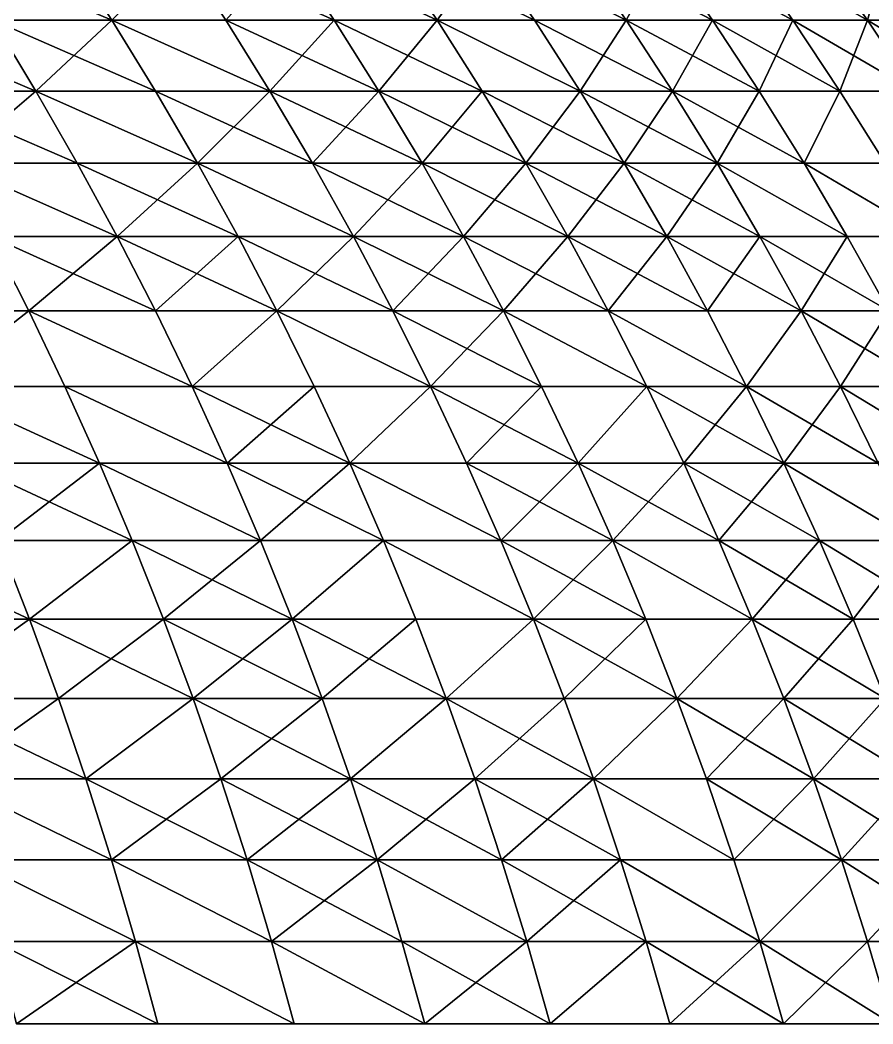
# Model space of a CAD drawing. Header units: millimetres. Extents: x -3250 to 6200, y -3250 to 3250.
# Drawn here: x 5754.5 to 5950.9, y 235.8 to 467 of the extents above; entities that cross this region are included whole.
import ezdxf

# ---------------------------------------------------------------- set-up
doc = ezdxf.new("R2010")
doc.units = ezdxf.units.MM
doc.header["$MEASUREMENT"] = 0
doc.layers.add('MESH_3D', color=2, linetype='CONTINUOUS')

msp = doc.modelspace()

# ---------------------------------------------------------------- linework, layer by layer
at = {"layer": 'MESH_3D'}
for points in [[(5737.91, 483.04, 1681.15), (5775.6, 466.99, 1724.14), (5748.17, 466.99, 1675.22)], [(5737.91, 483.04, 1681.15), (5765.2, 483.04, 1729.81), (5775.6, 466.99, 1724.14)], [(5765.2, 483.04, 24970.19), (5737.91, 483.04, 25018.85), (5748.17, 466.99, 25024.78)], [(5765.2, 483.04, 24970.19), (5748.17, 466.99, 25024.78), (5775.6, 466.99, 24975.86)], [(5765.2, 483.04, 1729.81), (5791.27, 483.04, 1779.13), (5775.6, 466.99, 1724.14)], [(5791.27, 483.04, 24920.87), (5765.2, 483.04, 24970.19), (5775.6, 466.99, 24975.86)], [(5775.6, 466.99, 1724.14), (5791.27, 483.04, 1779.13), (5801.81, 466.99, 1773.73)], [(5791.27, 483.04, 24920.87), (5775.6, 466.99, 24975.86), (5801.81, 466.99, 24926.27)], [(5791.27, 483.04, 1779.13), (5826.77, 466.99, 1823.96), (5801.81, 466.99, 1773.73)], [(5791.27, 483.04, 1779.13), (5816.1, 483.04, 1829.1), (5826.77, 466.99, 1823.96)], [(5816.1, 483.04, 24870.9), (5791.27, 483.04, 24920.87), (5801.81, 466.99, 24926.27)], [(5816.1, 483.04, 24870.9), (5801.81, 466.99, 24926.27), (5826.77, 466.99, 24876.04)], [(5816.1, 483.04, 1829.1), (5850.48, 466.99, 1874.79), (5826.77, 466.99, 1823.96)], [(5816.1, 483.04, 1829.1), (5839.68, 483.04, 1879.66), (5850.48, 466.99, 1874.79)], [(5850.48, 466.99, 24825.21), (5816.1, 483.04, 24870.9), (5826.77, 466.99, 24876.04)], [(5839.68, 483.04, 24820.34), (5816.1, 483.04, 24870.9), (5850.48, 466.99, 24825.21)], [(5839.68, 483.04, 1879.66), (5861.99, 483.04, 1930.8), (5850.48, 466.99, 1874.79)], [(5872.91, 466.99, 24773.8), (5839.68, 483.04, 24820.34), (5850.48, 466.99, 24825.21)], [(5861.99, 483.04, 24769.2), (5839.68, 483.04, 24820.34), (5872.91, 466.99, 24773.8)], [(5850.48, 466.99, 1874.79), (5861.99, 483.04, 1930.8), (5872.91, 466.99, 1926.2)], [(5861.99, 483.04, 1930.8), (5883.02, 483.04, 1982.47), (5894.05, 466.99, 1978.15)], [(5861.99, 483.04, 1930.8), (5894.05, 466.99, 1978.15), (5872.91, 466.99, 1926.2)], [(5894.05, 466.99, 24721.85), (5861.99, 483.04, 24769.2), (5872.91, 466.99, 24773.8)], [(5883.02, 483.04, 24717.53), (5861.99, 483.04, 24769.2), (5894.05, 466.99, 24721.85)], [(5883.02, 483.04, 1982.47), (5902.76, 483.04, 2034.66), (5913.89, 466.99, 2030.61)], [(5883.02, 483.04, 1982.47), (5913.89, 466.99, 2030.61), (5894.05, 466.99, 1978.15)], [(5902.76, 483.04, 24665.34), (5883.02, 483.04, 24717.53), (5894.05, 466.99, 24721.85)], [(5902.76, 483.04, 24665.34), (5894.05, 466.99, 24721.85), (5913.89, 466.99, 24669.39)], [(5902.76, 483.04, 2034.66), (5932.41, 466.99, 2083.55), (5913.89, 466.99, 2030.61)], [(5902.76, 483.04, 2034.66), (5921.18, 483.04, 2087.32), (5932.41, 466.99, 2083.55)], [(5932.41, 466.99, 24616.45), (5902.76, 483.04, 24665.34), (5913.89, 466.99, 24669.39)], [(5921.18, 483.04, 24612.68), (5902.76, 483.04, 24665.34), (5932.41, 466.99, 24616.45)], [(5921.18, 483.04, 2087.32), (5938.29, 483.04, 2140.42), (5949.61, 466.99, 2136.93)], [(5921.18, 483.04, 2087.32), (5949.61, 466.99, 2136.93), (5932.41, 466.99, 2083.55)], [(5949.61, 466.99, 24563.07), (5921.18, 483.04, 24612.68), (5932.41, 466.99, 24616.45)], [(5938.29, 483.04, 24559.58), (5921.18, 483.04, 24612.68), (5949.61, 466.99, 24563.07)], [(5938.29, 483.04, 2140.42), (5965.47, 466.99, 2190.73), (5949.61, 466.99, 2136.93)], [(5938.29, 483.04, 2140.42), (5954.07, 483.04, 2193.94), (5965.47, 466.99, 2190.73)], [(5954.07, 483.04, 24506.06), (5938.29, 483.04, 24559.58), (5949.61, 466.99, 24563.07)], [(5954.07, 483.04, 24506.06), (5949.61, 466.99, 24563.07), (5965.47, 466.99, 24509.27)], [(5719.52, 466.99, 1627.01), (5758.08, 450.66, 1669.5), (5729.28, 450.66, 1621.04)], [(5719.52, 466.99, 1627.01), (5748.17, 466.99, 1675.22), (5758.08, 450.66, 1669.5)], [(5748.17, 466.99, 25024.78), (5729.28, 450.66, 25078.96), (5758.08, 450.66, 25030.5)], [(5748.17, 466.99, 1675.22), (5785.65, 450.66, 1718.67), (5758.08, 450.66, 1669.5)], [(5748.17, 466.99, 1675.22), (5775.6, 466.99, 1724.14), (5785.65, 450.66, 1718.67)], [(5775.6, 466.99, 24975.86), (5748.17, 466.99, 25024.78), (5758.08, 450.66, 25030.5)], [(5775.6, 466.99, 24975.86), (5758.08, 450.66, 25030.5), (5785.65, 450.66, 24981.33)], [(5775.6, 466.99, 1724.14), (5801.81, 466.99, 1773.73), (5811.99, 450.66, 1768.51)], [(5775.6, 466.99, 1724.14), (5811.99, 450.66, 1768.51), (5785.65, 450.66, 1718.67)], [(5811.99, 450.66, 24931.49), (5775.6, 466.99, 24975.86), (5785.65, 450.66, 24981.33)], [(5801.81, 466.99, 24926.27), (5775.6, 466.99, 24975.86), (5811.99, 450.66, 24931.49)], [(5801.81, 466.99, 1773.73), (5826.77, 466.99, 1823.96), (5837.08, 450.66, 1818.99)], [(5801.81, 466.99, 1773.73), (5837.08, 450.66, 1818.99), (5811.99, 450.66, 1768.51)], [(5826.77, 466.99, 24876.04), (5801.81, 466.99, 24926.27), (5811.99, 450.66, 24931.49)], [(5826.77, 466.99, 24876.04), (5811.99, 450.66, 24931.49), (5837.08, 450.66, 24881.01)], [(5826.77, 466.99, 1823.96), (5860.91, 450.66, 1870.08), (5837.08, 450.66, 1818.99)], [(5826.77, 466.99, 1823.96), (5850.48, 466.99, 1874.79), (5860.91, 450.66, 1870.08)], [(5850.48, 466.99, 24825.21), (5826.77, 466.99, 24876.04), (5837.08, 450.66, 24881.01)], [(5850.48, 466.99, 24825.21), (5837.08, 450.66, 24881.01), (5860.91, 450.66, 24829.92)], [(5850.48, 466.99, 1874.79), (5883.45, 450.66, 1921.75), (5860.91, 450.66, 1870.08)], [(5850.48, 466.99, 1874.79), (5872.91, 466.99, 1926.2), (5883.45, 450.66, 1921.75)], [(5883.45, 450.66, 24778.25), (5850.48, 466.99, 24825.21), (5860.91, 450.66, 24829.92)], [(5872.91, 466.99, 24773.8), (5850.48, 466.99, 24825.21), (5883.45, 450.66, 24778.25)], [(5872.91, 466.99, 1926.2), (5894.05, 466.99, 1978.15), (5883.45, 450.66, 1921.75)], [(5904.7, 450.66, 24726.03), (5872.91, 466.99, 24773.8), (5883.45, 450.66, 24778.25)], [(5894.05, 466.99, 24721.85), (5872.91, 466.99, 24773.8), (5904.7, 450.66, 24726.03)], [(5883.45, 450.66, 1921.75), (5894.05, 466.99, 1978.15), (5904.7, 450.66, 1973.97)], [(5894.05, 466.99, 1978.15), (5924.64, 450.66, 2026.7), (5904.7, 450.66, 1973.97)], [(5894.05, 466.99, 1978.15), (5913.89, 466.99, 2030.61), (5924.64, 450.66, 2026.7)], [(5913.89, 466.99, 24669.39), (5894.05, 466.99, 24721.85), (5904.7, 450.66, 24726.03)], [(5913.89, 466.99, 24669.39), (5904.7, 450.66, 24726.03), (5924.64, 450.66, 24673.3)], [(5913.89, 466.99, 2030.61), (5943.26, 450.66, 2079.9), (5924.64, 450.66, 2026.7)], [(5913.89, 466.99, 2030.61), (5932.41, 466.99, 2083.55), (5943.26, 450.66, 2079.9)], [(5932.41, 466.99, 24616.45), (5913.89, 466.99, 24669.39), (5924.64, 450.66, 24673.3)], [(5932.41, 466.99, 24616.45), (5924.64, 450.66, 24673.3), (5943.26, 450.66, 24620.1)], [(5932.41, 466.99, 2083.55), (5949.61, 466.99, 2136.93), (5960.54, 450.66, 2133.56)], [(5932.41, 466.99, 2083.55), (5960.54, 450.66, 2133.56), (5943.26, 450.66, 2079.9)], [(5949.61, 466.99, 24563.07), (5932.41, 466.99, 24616.45), (5943.26, 450.66, 24620.1)], [(5949.61, 466.99, 24563.07), (5943.26, 450.66, 24620.1), (5960.54, 450.66, 24566.44)], [(5949.61, 466.99, 2136.93), (5965.47, 466.99, 2190.73), (5976.48, 450.66, 2187.63)], [(5949.61, 466.99, 2136.93), (5976.48, 450.66, 2187.63), (5960.54, 450.66, 2133.56)], [(5965.47, 466.99, 24509.27), (5949.61, 466.99, 24563.07), (5960.54, 450.66, 24566.44)], [(5729.28, 450.66, 1621.04), (5767.63, 434.04, 1663.99), (5738.69, 434.04, 1615.29)], [(5729.28, 450.66, 1621.04), (5758.08, 450.66, 1669.5), (5767.63, 434.04, 1663.99)], [(5758.08, 450.66, 25030.5), (5729.28, 450.66, 25078.96), (5738.69, 434.04, 25084.71)], [(5758.08, 450.66, 25030.5), (5738.69, 434.04, 25084.71), (5767.63, 434.04, 25036.01)], [(5758.08, 450.66, 1669.5), (5785.65, 450.66, 1718.67), (5795.34, 434.04, 1713.4)], [(5758.08, 450.66, 1669.5), (5795.34, 434.04, 1713.4), (5767.63, 434.04, 1663.99)], [(5795.34, 434.04, 24986.6), (5758.08, 450.66, 25030.5), (5767.63, 434.04, 25036.01)], [(5785.65, 450.66, 24981.33), (5758.08, 450.66, 25030.5), (5795.34, 434.04, 24986.6)], [(5785.65, 450.66, 1718.67), (5821.81, 434.04, 1763.48), (5795.34, 434.04, 1713.4)], [(5785.65, 450.66, 1718.67), (5811.99, 450.66, 1768.51), (5821.81, 434.04, 1763.48)], [(5811.99, 450.66, 24931.49), (5785.65, 450.66, 24981.33), (5795.34, 434.04, 24986.6)], [(5811.99, 450.66, 24931.49), (5795.34, 434.04, 24986.6), (5821.81, 434.04, 24936.52)], [(5811.99, 450.66, 1768.51), (5837.08, 450.66, 1818.99), (5847.02, 434.04, 1814.21)], [(5811.99, 450.66, 1768.51), (5847.02, 434.04, 1814.21), (5821.81, 434.04, 1763.48)], [(5837.08, 450.66, 24881.01), (5811.99, 450.66, 24931.49), (5821.81, 434.04, 24936.52)], [(5837.08, 450.66, 24881.01), (5821.81, 434.04, 24936.52), (5847.02, 434.04, 24885.79)], [(5837.08, 450.66, 1818.99), (5870.96, 434.04, 1865.55), (5847.02, 434.04, 1814.21)], [(5837.08, 450.66, 1818.99), (5860.91, 450.66, 1870.08), (5870.96, 434.04, 1865.55)], [(5860.91, 450.66, 24829.92), (5837.08, 450.66, 24881.01), (5847.02, 434.04, 24885.79)], [(5860.91, 450.66, 24829.92), (5847.02, 434.04, 24885.79), (5870.96, 434.04, 24834.45)], [(5860.91, 450.66, 1870.08), (5883.45, 450.66, 1921.75), (5893.61, 434.04, 1917.47)], [(5860.91, 450.66, 1870.08), (5893.61, 434.04, 1917.47), (5870.96, 434.04, 1865.55)], [(5883.45, 450.66, 24778.25), (5860.91, 450.66, 24829.92), (5870.96, 434.04, 24834.45)], [(5883.45, 450.66, 24778.25), (5870.96, 434.04, 24834.45), (5893.61, 434.04, 24782.53)], [(5883.45, 450.66, 1921.75), (5904.7, 450.66, 1973.97), (5914.96, 434.04, 1969.94)], [(5883.45, 450.66, 1921.75), (5914.96, 434.04, 1969.94), (5893.61, 434.04, 1917.47)], [(5904.7, 450.66, 24726.03), (5883.45, 450.66, 24778.25), (5893.61, 434.04, 24782.53)], [(5904.7, 450.66, 24726.03), (5893.61, 434.04, 24782.53), (5914.96, 434.04, 24730.06)], [(5904.7, 450.66, 1973.97), (5924.64, 450.66, 2026.7), (5935, 434.04, 2022.92)], [(5904.7, 450.66, 1973.97), (5935, 434.04, 2022.92), (5914.96, 434.04, 1969.94)], [(5924.64, 450.66, 24673.3), (5904.7, 450.66, 24726.03), (5914.96, 434.04, 24730.06)], [(5924.64, 450.66, 24673.3), (5914.96, 434.04, 24730.06), (5935, 434.04, 24677.08)], [(5924.64, 450.66, 2026.7), (5943.26, 450.66, 2079.9), (5935, 434.04, 2022.92)], [(5943.26, 450.66, 24620.1), (5924.64, 450.66, 24673.3), (5935, 434.04, 24677.08)], [(5935, 434.04, 2022.92), (5943.26, 450.66, 2079.9), (5953.71, 434.04, 2076.39)], [(5943.26, 450.66, 24620.1), (5935, 434.04, 24677.08), (5953.71, 434.04, 24623.61)], [(5943.26, 450.66, 2079.9), (5960.54, 450.66, 2133.56), (5953.71, 434.04, 2076.39)], [(5960.54, 450.66, 24566.44), (5943.26, 450.66, 24620.1), (5953.71, 434.04, 24623.61)], [(5738.69, 434.04, 1615.29), (5776.82, 417.15, 1658.68), (5747.75, 417.15, 1609.75)], [(5738.69, 434.04, 1615.29), (5767.63, 434.04, 1663.99), (5776.82, 417.15, 1658.68)], [(5776.82, 417.15, 25041.32), (5738.69, 434.04, 25084.71), (5747.75, 417.15, 25090.25)], [(5767.63, 434.04, 25036.01), (5738.69, 434.04, 25084.71), (5776.82, 417.15, 25041.32)], [(5767.63, 434.04, 1663.99), (5795.34, 434.04, 1713.4), (5804.66, 417.15, 1708.32)], [(5767.63, 434.04, 1663.99), (5804.66, 417.15, 1708.32), (5776.82, 417.15, 1658.68)], [(5795.34, 434.04, 24986.6), (5767.63, 434.04, 25036.01), (5776.82, 417.15, 25041.32)], [(5795.34, 434.04, 24986.6), (5776.82, 417.15, 25041.32), (5804.66, 417.15, 24991.68)], [(5795.34, 434.04, 1713.4), (5821.81, 434.04, 1763.48), (5831.25, 417.15, 1758.64)], [(5795.34, 434.04, 1713.4), (5831.25, 417.15, 1758.64), (5804.66, 417.15, 1708.32)], [(5831.25, 417.15, 24941.36), (5795.34, 434.04, 24986.6), (5804.66, 417.15, 24991.68)], [(5821.81, 434.04, 24936.52), (5795.34, 434.04, 24986.6), (5831.25, 417.15, 24941.36)], [(5821.81, 434.04, 1763.48), (5856.58, 417.15, 1809.6), (5831.25, 417.15, 1758.64)], [(5821.81, 434.04, 1763.48), (5847.02, 434.04, 1814.21), (5856.58, 417.15, 1809.6)], [(5847.02, 434.04, 24885.79), (5821.81, 434.04, 24936.52), (5831.25, 417.15, 24941.36)], [(5847.02, 434.04, 24885.79), (5831.25, 417.15, 24941.36), (5856.58, 417.15, 24890.4)], [(5847.02, 434.04, 1814.21), (5870.96, 434.04, 1865.55), (5856.58, 417.15, 1809.6)], [(5880.63, 417.15, 24838.82), (5847.02, 434.04, 24885.79), (5856.58, 417.15, 24890.4)], [(5870.96, 434.04, 24834.45), (5847.02, 434.04, 24885.79), (5880.63, 417.15, 24838.82)], [(5856.58, 417.15, 1809.6), (5870.96, 434.04, 1865.55), (5880.63, 417.15, 1861.18)], [(5870.96, 434.04, 1865.55), (5893.61, 434.04, 1917.47), (5903.39, 417.15, 1913.35)], [(5870.96, 434.04, 1865.55), (5903.39, 417.15, 1913.35), (5880.63, 417.15, 1861.18)], [(5893.61, 434.04, 24782.53), (5870.96, 434.04, 24834.45), (5880.63, 417.15, 24838.82)], [(5893.61, 434.04, 24782.53), (5880.63, 417.15, 24838.82), (5903.39, 417.15, 24786.65)], [(5893.61, 434.04, 1917.47), (5914.96, 434.04, 1969.94), (5903.39, 417.15, 1913.35)], [(5924.84, 417.15, 24733.94), (5893.61, 434.04, 24782.53), (5903.39, 417.15, 24786.65)], [(5914.96, 434.04, 24730.06), (5893.61, 434.04, 24782.53), (5924.84, 417.15, 24733.94)], [(5903.39, 417.15, 1913.35), (5914.96, 434.04, 1969.94), (5924.84, 417.15, 1966.06)], [(5914.96, 434.04, 1969.94), (5935, 434.04, 2022.92), (5944.97, 417.15, 2019.29)], [(5914.96, 434.04, 1969.94), (5944.97, 417.15, 2019.29), (5924.84, 417.15, 1966.06)], [(5944.97, 417.15, 24680.71), (5914.96, 434.04, 24730.06), (5924.84, 417.15, 24733.94)], [(5935, 434.04, 24677.08), (5914.96, 434.04, 24730.06), (5944.97, 417.15, 24680.71)], [(5935, 434.04, 2022.92), (5963.77, 417.15, 2073.01), (5944.97, 417.15, 2019.29)], [(5935, 434.04, 2022.92), (5953.71, 434.04, 2076.39), (5963.77, 417.15, 2073.01)], [(5963.77, 417.15, 24626.99), (5935, 434.04, 24677.08), (5944.97, 417.15, 24680.71)], [(5953.71, 434.04, 24623.61), (5935, 434.04, 24677.08), (5963.77, 417.15, 24626.99)], [(5726.03, 400, 1556.04), (5747.75, 417.15, 1609.75), (5756.44, 400, 1604.44)], [(5747.75, 417.15, 25090.25), (5726.03, 400, 25143.96), (5756.44, 400, 25095.56)], [(5747.75, 417.15, 1609.75), (5776.82, 417.15, 1658.68), (5785.64, 400, 1653.59)], [(5747.75, 417.15, 1609.75), (5785.64, 400, 1653.59), (5756.44, 400, 1604.44)], [(5776.82, 417.15, 25041.32), (5747.75, 417.15, 25090.25), (5756.44, 400, 25095.56)], [(5776.82, 417.15, 25041.32), (5756.44, 400, 25095.56), (5785.64, 400, 25046.41)], [(5776.82, 417.15, 1658.68), (5804.66, 417.15, 1708.32), (5785.64, 400, 1653.59)], [(5813.6, 400, 24996.55), (5776.82, 417.15, 25041.32), (5785.64, 400, 25046.41)], [(5804.66, 417.15, 24991.68), (5776.82, 417.15, 25041.32), (5813.6, 400, 24996.55)], [(5785.64, 400, 1653.59), (5804.66, 417.15, 1708.32), (5813.6, 400, 1703.45)], [(5804.66, 417.15, 1708.32), (5831.25, 417.15, 1758.64), (5840.32, 400, 1753.99)], [(5804.66, 417.15, 1708.32), (5840.32, 400, 1753.99), (5813.6, 400, 1703.45)], [(5831.25, 417.15, 24941.36), (5804.66, 417.15, 24991.68), (5813.6, 400, 24996.55)], [(5831.25, 417.15, 24941.36), (5813.6, 400, 24996.55), (5840.32, 400, 24946.01)], [(5831.25, 417.15, 1758.64), (5856.58, 417.15, 1809.6), (5865.76, 400, 1805.18)], [(5831.25, 417.15, 1758.64), (5865.76, 400, 1805.18), (5840.32, 400, 1753.99)], [(5856.58, 417.15, 24890.4), (5831.25, 417.15, 24941.36), (5840.32, 400, 24946.01)], [(5856.58, 417.15, 24890.4), (5840.32, 400, 24946.01), (5865.76, 400, 24894.82)], [(5856.58, 417.15, 1809.6), (5880.63, 417.15, 1861.18), (5889.92, 400, 1856.99)], [(5856.58, 417.15, 1809.6), (5889.92, 400, 1856.99), (5865.76, 400, 1805.18)], [(5880.63, 417.15, 24838.82), (5856.58, 417.15, 24890.4), (5865.76, 400, 24894.82)], [(5880.63, 417.15, 24838.82), (5865.76, 400, 24894.82), (5889.92, 400, 24843.01)], [(5880.63, 417.15, 1861.18), (5912.78, 400, 1909.39), (5889.92, 400, 1856.99)], [(5880.63, 417.15, 1861.18), (5903.39, 417.15, 1913.35), (5912.78, 400, 1909.39)], [(5903.39, 417.15, 24786.65), (5880.63, 417.15, 24838.82), (5889.92, 400, 24843.01)], [(5903.39, 417.15, 24786.65), (5889.92, 400, 24843.01), (5912.78, 400, 24790.61)], [(5903.39, 417.15, 1913.35), (5934.33, 400, 1962.34), (5912.78, 400, 1909.39)], [(5903.39, 417.15, 1913.35), (5924.84, 417.15, 1966.06), (5934.33, 400, 1962.34)], [(5924.84, 417.15, 24733.94), (5903.39, 417.15, 24786.65), (5912.78, 400, 24790.61)], [(5924.84, 417.15, 24733.94), (5912.78, 400, 24790.61), (5934.33, 400, 24737.66)], [(5924.84, 417.15, 1966.06), (5944.97, 417.15, 2019.29), (5954.55, 400, 2015.81)], [(5924.84, 417.15, 1966.06), (5954.55, 400, 2015.81), (5934.33, 400, 1962.34)], [(5944.97, 417.15, 24680.71), (5924.84, 417.15, 24733.94), (5934.33, 400, 24737.66)], [(5944.97, 417.15, 24680.71), (5934.33, 400, 24737.66), (5954.55, 400, 24684.19)], [(5944.97, 417.15, 2019.29), (5963.77, 417.15, 2073.01), (5954.55, 400, 2015.81)], [(5963.77, 417.15, 24626.99), (5944.97, 417.15, 24680.71), (5954.55, 400, 24684.19)], [(5726.03, 400, 1556.04), (5756.44, 400, 1604.44), (5734.22, 382.6, 1550.75)], [(5756.44, 400, 25095.56), (5726.03, 400, 25143.96), (5734.22, 382.6, 25149.25)], [(5734.22, 382.6, 1550.75), (5756.44, 400, 1604.44), (5764.77, 382.6, 1599.36)], [(5756.44, 400, 25095.56), (5734.22, 382.6, 25149.25), (5764.77, 382.6, 25100.64)], [(5756.44, 400, 1604.44), (5785.64, 400, 1653.59), (5794.09, 382.6, 1648.71)], [(5756.44, 400, 1604.44), (5794.09, 382.6, 1648.71), (5764.77, 382.6, 1599.36)], [(5794.09, 382.6, 25051.29), (5756.44, 400, 25095.56), (5764.77, 382.6, 25100.64)], [(5785.64, 400, 25046.41), (5756.44, 400, 25095.56), (5794.09, 382.6, 25051.29)], [(5785.64, 400, 1653.59), (5813.6, 400, 1703.45), (5794.09, 382.6, 1648.71)], [(5813.6, 400, 24996.55), (5785.64, 400, 25046.41), (5794.09, 382.6, 25051.29)], [(5794.09, 382.6, 1648.71), (5813.6, 400, 1703.45), (5822.17, 382.6, 1698.78)], [(5813.6, 400, 24996.55), (5794.09, 382.6, 25051.29), (5822.17, 382.6, 25001.22)], [(5813.6, 400, 1703.45), (5849, 382.6, 1749.54), (5822.17, 382.6, 1698.78)], [(5813.6, 400, 1703.45), (5840.32, 400, 1753.99), (5849, 382.6, 1749.54)], [(5849, 382.6, 24950.46), (5813.6, 400, 24996.55), (5822.17, 382.6, 25001.22)], [(5840.32, 400, 24946.01), (5813.6, 400, 24996.55), (5849, 382.6, 24950.46)], [(5840.32, 400, 1753.99), (5874.55, 382.6, 1800.95), (5849, 382.6, 1749.54)], [(5840.32, 400, 1753.99), (5865.76, 400, 1805.18), (5874.55, 382.6, 1800.95)], [(5865.76, 400, 24894.82), (5840.32, 400, 24946.01), (5849, 382.6, 24950.46)], [(5865.76, 400, 24894.82), (5849, 382.6, 24950.46), (5874.55, 382.6, 24899.05)], [(5865.76, 400, 1805.18), (5898.81, 382.6, 1852.98), (5874.55, 382.6, 1800.95)], [(5865.76, 400, 1805.18), (5889.92, 400, 1856.99), (5898.81, 382.6, 1852.98)], [(5898.81, 382.6, 24847.02), (5865.76, 400, 24894.82), (5874.55, 382.6, 24899.05)], [(5889.92, 400, 24843.01), (5865.76, 400, 24894.82), (5898.81, 382.6, 24847.02)], [(5889.92, 400, 1856.99), (5921.77, 382.6, 1905.6), (5898.81, 382.6, 1852.98)], [(5889.92, 400, 1856.99), (5912.78, 400, 1909.39), (5921.77, 382.6, 1905.6)], [(5921.77, 382.6, 24794.4), (5889.92, 400, 24843.01), (5898.81, 382.6, 24847.02)], [(5912.78, 400, 24790.61), (5889.92, 400, 24843.01), (5921.77, 382.6, 24794.4)], [(5912.78, 400, 1909.39), (5934.33, 400, 1962.34), (5921.77, 382.6, 1905.6)], [(5934.33, 400, 24737.66), (5912.78, 400, 24790.61), (5921.77, 382.6, 24794.4)], [(5921.77, 382.6, 1905.6), (5934.33, 400, 1962.34), (5943.41, 382.6, 1958.77)], [(5934.33, 400, 24737.66), (5921.77, 382.6, 24794.4), (5943.41, 382.6, 24741.23)], [(5934.33, 400, 1962.34), (5954.55, 400, 2015.81), (5963.71, 382.6, 2012.47)], [(5934.33, 400, 1962.34), (5963.71, 382.6, 2012.47), (5943.41, 382.6, 1958.77)], [(5954.55, 400, 24684.19), (5934.33, 400, 24737.66), (5943.41, 382.6, 24741.23)], [(5954.55, 400, 24684.19), (5943.41, 382.6, 24741.23), (5963.71, 382.6, 24687.53)], [(5734.22, 382.6, 1550.75), (5764.77, 382.6, 1599.36), (5772.72, 364.97, 1594.5)], [(5734.22, 382.6, 1550.75), (5772.72, 364.97, 1594.5), (5742.05, 364.97, 1545.69)], [(5772.72, 364.97, 25105.5), (5734.22, 382.6, 25149.25), (5742.05, 364.97, 25154.31)], [(5764.77, 382.6, 25100.64), (5734.22, 382.6, 25149.25), (5772.72, 364.97, 25105.5)], [(5764.77, 382.6, 1599.36), (5794.09, 382.6, 1648.71), (5802.16, 364.97, 1644.05)], [(5764.77, 382.6, 1599.36), (5802.16, 364.97, 1644.05), (5772.72, 364.97, 1594.5)], [(5802.16, 364.97, 25055.95), (5764.77, 382.6, 25100.64), (5772.72, 364.97, 25105.5)], [(5794.09, 382.6, 25051.29), (5764.77, 382.6, 25100.64), (5802.16, 364.97, 25055.95)], [(5794.09, 382.6, 1648.71), (5830.36, 364.97, 1694.33), (5802.16, 364.97, 1644.05)], [(5794.09, 382.6, 1648.71), (5822.17, 382.6, 1698.78), (5830.36, 364.97, 1694.33)], [(5822.17, 382.6, 25001.22), (5794.09, 382.6, 25051.29), (5802.16, 364.97, 25055.95)], [(5822.17, 382.6, 25001.22), (5802.16, 364.97, 25055.95), (5830.36, 364.97, 25005.67)], [(5822.17, 382.6, 1698.78), (5849, 382.6, 1749.54), (5830.36, 364.97, 1694.33)], [(5849, 382.6, 24950.46), (5822.17, 382.6, 25001.22), (5830.36, 364.97, 25005.67)], [(5830.36, 364.97, 1694.33), (5849, 382.6, 1749.54), (5857.29, 364.97, 1745.29)], [(5849, 382.6, 24950.46), (5830.36, 364.97, 25005.67), (5857.29, 364.97, 24954.71)], [(5849, 382.6, 1749.54), (5874.55, 382.6, 1800.95), (5882.95, 364.97, 1796.91)], [(5849, 382.6, 1749.54), (5882.95, 364.97, 1796.91), (5857.29, 364.97, 1745.29)], [(5874.55, 382.6, 24899.05), (5849, 382.6, 24950.46), (5857.29, 364.97, 24954.71)], [(5874.55, 382.6, 24899.05), (5857.29, 364.97, 24954.71), (5882.95, 364.97, 24903.09)], [(5874.55, 382.6, 1800.95), (5898.81, 382.6, 1852.98), (5882.95, 364.97, 1796.91)], [(5898.81, 382.6, 24847.02), (5874.55, 382.6, 24899.05), (5882.95, 364.97, 24903.09)], [(5882.95, 364.97, 1796.91), (5898.81, 382.6, 1852.98), (5907.31, 364.97, 1849.15)], [(5898.81, 382.6, 24847.02), (5882.95, 364.97, 24903.09), (5907.31, 364.97, 24850.85)], [(5898.81, 382.6, 1852.98), (5921.77, 382.6, 1905.6), (5930.36, 364.97, 1901.98)], [(5898.81, 382.6, 1852.98), (5930.36, 364.97, 1901.98), (5907.31, 364.97, 1849.15)], [(5921.77, 382.6, 24794.4), (5898.81, 382.6, 24847.02), (5907.31, 364.97, 24850.85)], [(5921.77, 382.6, 24794.4), (5907.31, 364.97, 24850.85), (5930.36, 364.97, 24798.02)], [(5921.77, 382.6, 1905.6), (5943.41, 382.6, 1958.77), (5930.36, 364.97, 1901.98)], [(5952.08, 364.97, 24744.63), (5921.77, 382.6, 24794.4), (5930.36, 364.97, 24798.02)], [(5943.41, 382.6, 24741.23), (5921.77, 382.6, 24794.4), (5952.08, 364.97, 24744.63)], [(5930.36, 364.97, 1901.98), (5943.41, 382.6, 1958.77), (5952.08, 364.97, 1955.37)], [(5943.41, 382.6, 1958.77), (5963.71, 382.6, 2012.47), (5972.47, 364.97, 2009.28)], [(5943.41, 382.6, 1958.77), (5972.47, 364.97, 2009.28), (5952.08, 364.97, 1955.37)], [(5963.71, 382.6, 24687.53), (5943.41, 382.6, 24741.23), (5952.08, 364.97, 24744.63)], [(5742.05, 364.97, 1545.69), (5772.72, 364.97, 1594.5), (5780.3, 347.11, 1589.87)], [(5742.05, 364.97, 1545.69), (5780.3, 347.11, 1589.87), (5749.51, 347.11, 1540.87)], [(5772.72, 364.97, 25105.5), (5742.05, 364.97, 25154.31), (5749.51, 347.11, 25159.13)], [(5772.72, 364.97, 25105.5), (5749.51, 347.11, 25159.13), (5780.3, 347.11, 25110.13)], [(5772.72, 364.97, 1594.5), (5802.16, 364.97, 1644.05), (5809.85, 347.11, 1639.61)], [(5772.72, 364.97, 1594.5), (5809.85, 347.11, 1639.61), (5780.3, 347.11, 1589.87)], [(5809.85, 347.11, 25060.39), (5772.72, 364.97, 25105.5), (5780.3, 347.11, 25110.13)], [(5802.16, 364.97, 25055.95), (5772.72, 364.97, 25105.5), (5809.85, 347.11, 25060.39)], [(5802.16, 364.97, 1644.05), (5830.36, 364.97, 1694.33), (5838.15, 347.11, 1690.08)], [(5802.16, 364.97, 1644.05), (5838.15, 347.11, 1690.08), (5809.85, 347.11, 1639.61)], [(5830.36, 364.97, 25005.67), (5802.16, 364.97, 25055.95), (5809.85, 347.11, 25060.39)], [(5830.36, 364.97, 25005.67), (5809.85, 347.11, 25060.39), (5838.15, 347.11, 25009.92)], [(5830.36, 364.97, 1694.33), (5865.19, 347.11, 1741.24), (5838.15, 347.11, 1690.08)], [(5830.36, 364.97, 1694.33), (5857.29, 364.97, 1745.29), (5865.19, 347.11, 1741.24)], [(5865.19, 347.11, 24958.76), (5830.36, 364.97, 25005.67), (5838.15, 347.11, 25009.92)], [(5857.29, 364.97, 24954.71), (5830.36, 364.97, 25005.67), (5865.19, 347.11, 24958.76)], [(5857.29, 364.97, 1745.29), (5882.95, 364.97, 1796.91), (5890.95, 347.11, 1793.05)], [(5857.29, 364.97, 1745.29), (5890.95, 347.11, 1793.05), (5865.19, 347.11, 1741.24)], [(5882.95, 364.97, 24903.09), (5857.29, 364.97, 24954.71), (5865.19, 347.11, 24958.76)], [(5882.95, 364.97, 24903.09), (5865.19, 347.11, 24958.76), (5890.95, 347.11, 24906.95)], [(5882.95, 364.97, 1796.91), (5907.31, 364.97, 1849.15), (5915.4, 347.11, 1845.5)], [(5882.95, 364.97, 1796.91), (5915.4, 347.11, 1845.5), (5890.95, 347.11, 1793.05)], [(5907.31, 364.97, 24850.85), (5882.95, 364.97, 24903.09), (5890.95, 347.11, 24906.95)], [(5907.31, 364.97, 24850.85), (5890.95, 347.11, 24906.95), (5915.4, 347.11, 24854.5)], [(5907.31, 364.97, 1849.15), (5938.54, 347.11, 1898.53), (5915.4, 347.11, 1845.5)], [(5907.31, 364.97, 1849.15), (5930.36, 364.97, 1901.98), (5938.54, 347.11, 1898.53)], [(5930.36, 364.97, 24798.02), (5907.31, 364.97, 24850.85), (5915.4, 347.11, 24854.5)], [(5930.36, 364.97, 24798.02), (5915.4, 347.11, 24854.5), (5938.54, 347.11, 24801.47)], [(5930.36, 364.97, 1901.98), (5960.35, 347.11, 1952.13), (5938.54, 347.11, 1898.53)], [(5930.36, 364.97, 1901.98), (5952.08, 364.97, 1955.37), (5960.35, 347.11, 1952.13)], [(5960.35, 347.11, 24747.87), (5930.36, 364.97, 24798.02), (5938.54, 347.11, 24801.47)], [(5952.08, 364.97, 24744.63), (5930.36, 364.97, 24798.02), (5960.35, 347.11, 24747.87)], [(5717.51, 347.11, 1492.66), (5756.59, 329.03, 1536.3), (5724.48, 329.03, 1487.91)], [(5717.51, 347.11, 1492.66), (5749.51, 347.11, 1540.87), (5756.59, 329.03, 1536.3)], [(5756.59, 329.03, 25163.7), (5717.51, 347.11, 25207.34), (5724.48, 329.03, 25212.09)], [(5749.51, 347.11, 25159.13), (5717.51, 347.11, 25207.34), (5756.59, 329.03, 25163.7)], [(5749.51, 347.11, 1540.87), (5780.3, 347.11, 1589.87), (5756.59, 329.03, 1536.3)], [(5780.3, 347.11, 25110.13), (5749.51, 347.11, 25159.13), (5756.59, 329.03, 25163.7)], [(5756.59, 329.03, 1536.3), (5780.3, 347.11, 1589.87), (5787.49, 329.03, 1585.47)], [(5780.3, 347.11, 25110.13), (5756.59, 329.03, 25163.7), (5787.49, 329.03, 25114.53)], [(5780.3, 347.11, 1589.87), (5817.15, 329.03, 1635.4), (5787.49, 329.03, 1585.47)], [(5780.3, 347.11, 1589.87), (5809.85, 347.11, 1639.61), (5817.15, 329.03, 1635.4)], [(5809.85, 347.11, 25060.39), (5780.3, 347.11, 25110.13), (5787.49, 329.03, 25114.53)], [(5809.85, 347.11, 25060.39), (5787.49, 329.03, 25114.53), (5817.15, 329.03, 25064.6)], [(5809.85, 347.11, 1639.61), (5838.15, 347.11, 1690.08), (5817.15, 329.03, 1635.4)], [(5838.15, 347.11, 25009.92), (5809.85, 347.11, 25060.39), (5817.15, 329.03, 25064.6)], [(5817.15, 329.03, 1635.4), (5838.15, 347.11, 1690.08), (5845.56, 329.03, 1686.05)], [(5838.15, 347.11, 25009.92), (5817.15, 329.03, 25064.6), (5845.56, 329.03, 25013.95)], [(5838.15, 347.11, 1690.08), (5865.19, 347.11, 1741.24), (5872.69, 329.03, 1737.39)], [(5838.15, 347.11, 1690.08), (5872.69, 329.03, 1737.39), (5845.56, 329.03, 1686.05)], [(5872.69, 329.03, 24962.61), (5838.15, 347.11, 25009.92), (5845.56, 329.03, 25013.95)], [(5865.19, 347.11, 24958.76), (5838.15, 347.11, 25009.92), (5872.69, 329.03, 24962.61)], [(5865.19, 347.11, 1741.24), (5898.54, 329.03, 1789.4), (5872.69, 329.03, 1737.39)], [(5865.19, 347.11, 1741.24), (5890.95, 347.11, 1793.05), (5898.54, 329.03, 1789.4)], [(5890.95, 347.11, 24906.95), (5865.19, 347.11, 24958.76), (5872.69, 329.03, 24962.61)], [(5890.95, 347.11, 24906.95), (5872.69, 329.03, 24962.61), (5898.54, 329.03, 24910.6)], [(5890.95, 347.11, 1793.05), (5923.08, 329.03, 1842.03), (5898.54, 329.03, 1789.4)], [(5890.95, 347.11, 1793.05), (5915.4, 347.11, 1845.5), (5923.08, 329.03, 1842.03)], [(5923.08, 329.03, 24857.97), (5890.95, 347.11, 24906.95), (5898.54, 329.03, 24910.6)], [(5915.4, 347.11, 24854.5), (5890.95, 347.11, 24906.95), (5923.08, 329.03, 24857.97)], [(5915.4, 347.11, 1845.5), (5946.31, 329.03, 1895.26), (5923.08, 329.03, 1842.03)], [(5915.4, 347.11, 1845.5), (5938.54, 347.11, 1898.53), (5946.31, 329.03, 1895.26)], [(5938.54, 347.11, 24801.47), (5915.4, 347.11, 24854.5), (5923.08, 329.03, 24857.97)], [(5938.54, 347.11, 24801.47), (5923.08, 329.03, 24857.97), (5946.31, 329.03, 24804.74)], [(5938.54, 347.11, 1898.53), (5960.35, 347.11, 1952.13), (5968.2, 329.03, 1949.05)], [(5938.54, 347.11, 1898.53), (5968.2, 329.03, 1949.05), (5946.31, 329.03, 1895.26)], [(5960.35, 347.11, 24747.87), (5938.54, 347.11, 24801.47), (5946.31, 329.03, 24804.74)], [(5960.35, 347.11, 24747.87), (5946.31, 329.03, 24804.74), (5968.2, 329.03, 24750.95)], [(5724.48, 329.03, 1487.91), (5756.59, 329.03, 1536.3), (5731.07, 310.75, 1483.42)], [(5756.59, 329.03, 25163.7), (5724.48, 329.03, 25212.09), (5731.07, 310.75, 25216.58)], [(5731.07, 310.75, 1483.42), (5756.59, 329.03, 1536.3), (5763.29, 310.75, 1531.97)], [(5756.59, 329.03, 25163.7), (5731.07, 310.75, 25216.58), (5763.29, 310.75, 25168.03)], [(5756.59, 329.03, 1536.3), (5787.49, 329.03, 1585.47), (5794.3, 310.75, 1581.31)], [(5756.59, 329.03, 1536.3), (5794.3, 310.75, 1581.31), (5763.29, 310.75, 1531.97)], [(5787.49, 329.03, 25114.53), (5756.59, 329.03, 25163.7), (5763.29, 310.75, 25168.03)], [(5787.49, 329.03, 25114.53), (5763.29, 310.75, 25168.03), (5794.3, 310.75, 25118.69)], [(5787.49, 329.03, 1585.47), (5817.15, 329.03, 1635.4), (5824.06, 310.75, 1631.41)], [(5787.49, 329.03, 1585.47), (5824.06, 310.75, 1631.41), (5794.3, 310.75, 1581.31)], [(5817.15, 329.03, 25064.6), (5787.49, 329.03, 25114.53), (5794.3, 310.75, 25118.69)], [(5817.15, 329.03, 25064.6), (5794.3, 310.75, 25118.69), (5824.06, 310.75, 25068.59)], [(5817.15, 329.03, 1635.4), (5852.56, 310.75, 1682.23), (5824.06, 310.75, 1631.41)], [(5817.15, 329.03, 1635.4), (5845.56, 329.03, 1686.05), (5852.56, 310.75, 1682.23)], [(5845.56, 329.03, 25013.95), (5817.15, 329.03, 25064.6), (5824.06, 310.75, 25068.59)], [(5845.56, 329.03, 25013.95), (5824.06, 310.75, 25068.59), (5852.56, 310.75, 25017.77)], [(5845.56, 329.03, 1686.05), (5872.69, 329.03, 1737.39), (5852.56, 310.75, 1682.23)], [(5872.69, 329.03, 24962.61), (5845.56, 329.03, 25013.95), (5852.56, 310.75, 25017.77)], [(5852.56, 310.75, 1682.23), (5872.69, 329.03, 1737.39), (5879.79, 310.75, 1733.75)], [(5872.69, 329.03, 24962.61), (5852.56, 310.75, 25017.77), (5879.79, 310.75, 24966.25)], [(5872.69, 329.03, 1737.39), (5905.73, 310.75, 1785.94), (5879.79, 310.75, 1733.75)], [(5872.69, 329.03, 1737.39), (5898.54, 329.03, 1789.4), (5905.73, 310.75, 1785.94)], [(5898.54, 329.03, 24910.6), (5872.69, 329.03, 24962.61), (5879.79, 310.75, 24966.25)], [(5898.54, 329.03, 24910.6), (5879.79, 310.75, 24966.25), (5905.73, 310.75, 24914.06)], [(5898.54, 329.03, 1789.4), (5923.08, 329.03, 1842.03), (5905.73, 310.75, 1785.94)], [(5923.08, 329.03, 24857.97), (5898.54, 329.03, 24910.6), (5905.73, 310.75, 24914.06)], [(5905.73, 310.75, 1785.94), (5923.08, 329.03, 1842.03), (5930.35, 310.75, 1838.75)], [(5923.08, 329.03, 24857.97), (5905.73, 310.75, 24914.06), (5930.35, 310.75, 24861.25)], [(5923.08, 329.03, 1842.03), (5953.66, 310.75, 1892.16), (5930.35, 310.75, 1838.75)], [(5923.08, 329.03, 1842.03), (5946.31, 329.03, 1895.26), (5953.66, 310.75, 1892.16)], [(5946.31, 329.03, 24804.74), (5923.08, 329.03, 24857.97), (5930.35, 310.75, 24861.25)], [(5946.31, 329.03, 24804.74), (5930.35, 310.75, 24861.25), (5953.66, 310.75, 24807.84)], [(5946.31, 329.03, 1895.26), (5968.2, 329.03, 1949.05), (5953.66, 310.75, 1892.16)], [(5968.2, 329.03, 24750.95), (5946.31, 329.03, 24804.74), (5953.66, 310.75, 24807.84)], [(5731.07, 310.75, 1483.42), (5769.61, 292.27, 1527.89), (5737.28, 292.27, 1479.18)], [(5731.07, 310.75, 1483.42), (5763.29, 310.75, 1531.97), (5769.61, 292.27, 1527.89)], [(5763.29, 310.75, 25168.03), (5731.07, 310.75, 25216.58), (5737.28, 292.27, 25220.82)], [(5763.29, 310.75, 25168.03), (5737.28, 292.27, 25220.82), (5769.61, 292.27, 25172.11)], [(5763.29, 310.75, 1531.97), (5794.3, 310.75, 1581.31), (5769.61, 292.27, 1527.89)], [(5794.3, 310.75, 25118.69), (5763.29, 310.75, 25168.03), (5769.61, 292.27, 25172.11)], [(5769.61, 292.27, 1527.89), (5794.3, 310.75, 1581.31), (5800.71, 292.27, 1577.39)], [(5794.3, 310.75, 25118.69), (5769.61, 292.27, 25172.11), (5800.71, 292.27, 25122.61)], [(5794.3, 310.75, 1581.31), (5824.06, 310.75, 1631.41), (5830.57, 292.27, 1627.65)], [(5794.3, 310.75, 1581.31), (5830.57, 292.27, 1627.65), (5800.71, 292.27, 1577.39)], [(5824.06, 310.75, 25068.59), (5794.3, 310.75, 25118.69), (5800.71, 292.27, 25122.61)], [(5824.06, 310.75, 25068.59), (5800.71, 292.27, 25122.61), (5830.57, 292.27, 25072.35)], [(5824.06, 310.75, 1631.41), (5852.56, 310.75, 1682.23), (5830.57, 292.27, 1627.65)], [(5852.56, 310.75, 25017.77), (5824.06, 310.75, 25068.59), (5830.57, 292.27, 25072.35)], [(5830.57, 292.27, 1627.65), (5852.56, 310.75, 1682.23), (5859.17, 292.27, 1678.64)], [(5852.56, 310.75, 25017.77), (5830.57, 292.27, 25072.35), (5859.17, 292.27, 25021.36)], [(5852.56, 310.75, 1682.23), (5886.48, 292.27, 1730.32), (5859.17, 292.27, 1678.64)], [(5852.56, 310.75, 1682.23), (5879.79, 310.75, 1733.75), (5886.48, 292.27, 1730.32)], [(5879.79, 310.75, 24966.25), (5852.56, 310.75, 25017.77), (5859.17, 292.27, 25021.36)], [(5879.79, 310.75, 24966.25), (5859.17, 292.27, 25021.36), (5886.48, 292.27, 24969.68)], [(5879.79, 310.75, 1733.75), (5905.73, 310.75, 1785.94), (5886.48, 292.27, 1730.32)], [(5905.73, 310.75, 24914.06), (5879.79, 310.75, 24966.25), (5886.48, 292.27, 24969.68)], [(5886.48, 292.27, 1730.32), (5905.73, 310.75, 1785.94), (5912.5, 292.27, 1782.67)], [(5905.73, 310.75, 24914.06), (5886.48, 292.27, 24969.68), (5912.5, 292.27, 24917.33)], [(5905.73, 310.75, 1785.94), (5937.21, 292.27, 1835.66), (5912.5, 292.27, 1782.67)], [(5905.73, 310.75, 1785.94), (5930.35, 310.75, 1838.75), (5937.21, 292.27, 1835.66)], [(5930.35, 310.75, 24861.25), (5905.73, 310.75, 24914.06), (5912.5, 292.27, 24917.33)], [(5930.35, 310.75, 24861.25), (5912.5, 292.27, 24917.33), (5937.21, 292.27, 24864.34)], [(5930.35, 310.75, 1838.75), (5960.58, 292.27, 1889.24), (5937.21, 292.27, 1835.66)], [(5930.35, 310.75, 1838.75), (5953.66, 310.75, 1892.16), (5960.58, 292.27, 1889.24)], [(5953.66, 310.75, 24807.84), (5930.35, 310.75, 24861.25), (5937.21, 292.27, 24864.34)], [(5953.66, 310.75, 24807.84), (5937.21, 292.27, 24864.34), (5960.58, 292.27, 24810.76)], [(5737.28, 292.27, 1479.18), (5769.61, 292.27, 1527.89), (5775.53, 273.62, 1524.06)], [(5737.28, 292.27, 1479.18), (5775.53, 273.62, 1524.06), (5743.11, 273.62, 1475.21)], [(5775.53, 273.62, 25175.94), (5737.28, 292.27, 25220.82), (5743.11, 273.62, 25224.79)], [(5769.61, 292.27, 25172.11), (5737.28, 292.27, 25220.82), (5775.53, 273.62, 25175.94)], [(5769.61, 292.27, 1527.89), (5800.71, 292.27, 1577.39), (5806.73, 273.62, 1573.71)], [(5769.61, 292.27, 1527.89), (5806.73, 273.62, 1573.71), (5775.53, 273.62, 1524.06)], [(5800.71, 292.27, 25122.61), (5769.61, 292.27, 25172.11), (5775.53, 273.62, 25175.94)], [(5800.71, 292.27, 25122.61), (5775.53, 273.62, 25175.94), (5806.73, 273.62, 25126.29)], [(5800.71, 292.27, 1577.39), (5836.68, 273.62, 1624.12), (5806.73, 273.62, 1573.71)], [(5800.71, 292.27, 1577.39), (5830.57, 292.27, 1627.65), (5836.68, 273.62, 1624.12)], [(5830.57, 292.27, 25072.35), (5800.71, 292.27, 25122.61), (5806.73, 273.62, 25126.29)], [(5830.57, 292.27, 25072.35), (5806.73, 273.62, 25126.29), (5836.68, 273.62, 25075.88)], [(5830.57, 292.27, 1627.65), (5859.17, 292.27, 1678.64), (5865.36, 273.62, 1675.26)], [(5830.57, 292.27, 1627.65), (5865.36, 273.62, 1675.26), (5836.68, 273.62, 1624.12)], [(5859.17, 292.27, 25021.36), (5830.57, 292.27, 25072.35), (5836.68, 273.62, 25075.88)], [(5859.17, 292.27, 25021.36), (5836.68, 273.62, 25075.88), (5865.36, 273.62, 25024.74)], [(5859.17, 292.27, 1678.64), (5886.48, 292.27, 1730.32), (5892.76, 273.62, 1727.1)], [(5859.17, 292.27, 1678.64), (5892.76, 273.62, 1727.1), (5865.36, 273.62, 1675.26)], [(5886.48, 292.27, 24969.68), (5859.17, 292.27, 25021.36), (5865.36, 273.62, 25024.74)], [(5886.48, 292.27, 24969.68), (5865.36, 273.62, 25024.74), (5892.76, 273.62, 24972.9)], [(5886.48, 292.27, 1730.32), (5912.5, 292.27, 1782.67), (5918.86, 273.62, 1779.61)], [(5886.48, 292.27, 1730.32), (5918.86, 273.62, 1779.61), (5892.76, 273.62, 1727.1)], [(5918.86, 273.62, 24920.39), (5886.48, 292.27, 24969.68), (5892.76, 273.62, 24972.9)], [(5912.5, 292.27, 24917.33), (5886.48, 292.27, 24969.68), (5918.86, 273.62, 24920.39)], [(5912.5, 292.27, 1782.67), (5943.64, 273.62, 1832.75), (5918.86, 273.62, 1779.61)], [(5912.5, 292.27, 1782.67), (5937.21, 292.27, 1835.66), (5943.64, 273.62, 1832.75)], [(5937.21, 292.27, 24864.34), (5912.5, 292.27, 24917.33), (5918.86, 273.62, 24920.39)], [(5937.21, 292.27, 24864.34), (5918.86, 273.62, 24920.39), (5943.64, 273.62, 24867.25)], [(5937.21, 292.27, 1835.66), (5967.09, 273.62, 1886.5), (5943.64, 273.62, 1832.75)], [(5937.21, 292.27, 1835.66), (5960.58, 292.27, 1889.24), (5967.09, 273.62, 1886.5)], [(5960.58, 292.27, 24810.76), (5937.21, 292.27, 24864.34), (5943.64, 273.62, 24867.25)], [(5960.58, 292.27, 24810.76), (5943.64, 273.62, 24867.25), (5967.09, 273.62, 24813.5)], [(5743.11, 273.62, 1475.21), (5781.07, 254.79, 1520.49), (5748.55, 254.79, 1471.5)], [(5743.11, 273.62, 1475.21), (5775.53, 273.62, 1524.06), (5781.07, 254.79, 1520.49)], [(5781.07, 254.79, 25179.51), (5743.11, 273.62, 25224.79), (5748.55, 254.79, 25228.5)], [(5775.53, 273.62, 25175.94), (5743.11, 273.62, 25224.79), (5781.07, 254.79, 25179.51)], [(5775.53, 273.62, 1524.06), (5806.73, 273.62, 1573.71), (5812.35, 254.79, 1570.28)], [(5775.53, 273.62, 1524.06), (5812.35, 254.79, 1570.28), (5781.07, 254.79, 1520.49)], [(5812.35, 254.79, 25129.72), (5775.53, 273.62, 25175.94), (5781.07, 254.79, 25179.51)], [(5806.73, 273.62, 25126.29), (5775.53, 273.62, 25175.94), (5812.35, 254.79, 25129.72)], [(5806.73, 273.62, 1573.71), (5842.38, 254.79, 1620.83), (5812.35, 254.79, 1570.28)], [(5806.73, 273.62, 1573.71), (5836.68, 273.62, 1624.12), (5842.38, 254.79, 1620.83)], [(5836.68, 273.62, 25075.88), (5806.73, 273.62, 25126.29), (5812.35, 254.79, 25129.72)], [(5836.68, 273.62, 25075.88), (5812.35, 254.79, 25129.72), (5842.38, 254.79, 25079.17)], [(5836.68, 273.62, 1624.12), (5865.36, 273.62, 1675.26), (5871.15, 254.79, 1672.11)], [(5836.68, 273.62, 1624.12), (5871.15, 254.79, 1672.11), (5842.38, 254.79, 1620.83)], [(5871.15, 254.79, 25027.89), (5836.68, 273.62, 25075.88), (5842.38, 254.79, 25079.17)], [(5865.36, 273.62, 25024.74), (5836.68, 273.62, 25075.88), (5871.15, 254.79, 25027.89)], [(5865.36, 273.62, 1675.26), (5892.76, 273.62, 1727.1), (5898.62, 254.79, 1724.1)], [(5865.36, 273.62, 1675.26), (5898.62, 254.79, 1724.1), (5871.15, 254.79, 1672.11)], [(5892.76, 273.62, 24972.9), (5865.36, 273.62, 25024.74), (5871.15, 254.79, 25027.89)], [(5892.76, 273.62, 24972.9), (5871.15, 254.79, 25027.89), (5898.62, 254.79, 24975.9)], [(5892.76, 273.62, 1727.1), (5918.86, 273.62, 1779.61), (5924.79, 254.79, 1776.75)], [(5892.76, 273.62, 1727.1), (5924.79, 254.79, 1776.75), (5898.62, 254.79, 1724.1)], [(5924.79, 254.79, 24923.25), (5892.76, 273.62, 24972.9), (5898.62, 254.79, 24975.9)], [(5918.86, 273.62, 24920.39), (5892.76, 273.62, 24972.9), (5924.79, 254.79, 24923.25)], [(5918.86, 273.62, 1779.61), (5943.64, 273.62, 1832.75), (5924.79, 254.79, 1776.75)], [(5943.64, 273.62, 24867.25), (5918.86, 273.62, 24920.39), (5924.79, 254.79, 24923.25)], [(5924.79, 254.79, 1776.75), (5943.64, 273.62, 1832.75), (5949.64, 254.79, 1830.04)], [(5943.64, 273.62, 24867.25), (5924.79, 254.79, 24923.25), (5949.64, 254.79, 24869.96)], [(5943.64, 273.62, 1832.75), (5967.09, 273.62, 1886.5), (5973.16, 254.79, 1883.94)], [(5943.64, 273.62, 1832.75), (5973.16, 254.79, 1883.94), (5949.64, 254.79, 1830.04)], [(5967.09, 273.62, 24813.5), (5943.64, 273.62, 24867.25), (5949.64, 254.79, 24869.96)], [(5967.09, 273.62, 24813.5), (5949.64, 254.79, 24869.96), (5973.16, 254.79, 24816.06)], [(5748.55, 254.79, 1471.5), (5781.07, 254.79, 1520.49), (5786.21, 235.8, 1517.17)], [(5748.55, 254.79, 1471.5), (5786.21, 235.8, 1517.17), (5753.61, 235.8, 1468.05)], [(5781.07, 254.79, 25179.51), (5748.55, 254.79, 25228.5), (5753.61, 235.8, 25231.95)], [(5781.07, 254.79, 25179.51), (5753.61, 235.8, 25231.95), (5786.21, 235.8, 25182.83)], [(5781.07, 254.79, 1520.49), (5812.35, 254.79, 1570.28), (5817.57, 235.8, 1567.09)], [(5781.07, 254.79, 1520.49), (5817.57, 235.8, 1567.09), (5786.21, 235.8, 1517.17)], [(5817.57, 235.8, 25132.91), (5781.07, 254.79, 25179.51), (5786.21, 235.8, 25182.83)], [(5812.35, 254.79, 25129.72), (5781.07, 254.79, 25179.51), (5817.57, 235.8, 25132.91)], [(5812.35, 254.79, 1570.28), (5842.38, 254.79, 1620.83), (5847.68, 235.8, 1617.77)], [(5812.35, 254.79, 1570.28), (5847.68, 235.8, 1617.77), (5817.57, 235.8, 1567.09)], [(5847.68, 235.8, 25082.23), (5812.35, 254.79, 25129.72), (5817.57, 235.8, 25132.91)], [(5842.38, 254.79, 25079.17), (5812.35, 254.79, 25129.72), (5847.68, 235.8, 25082.23)], [(5842.38, 254.79, 1620.83), (5876.52, 235.8, 1669.19), (5847.68, 235.8, 1617.77)], [(5842.38, 254.79, 1620.83), (5871.15, 254.79, 1672.11), (5876.52, 235.8, 1669.19)], [(5871.15, 254.79, 25027.89), (5842.38, 254.79, 25079.17), (5847.68, 235.8, 25082.23)], [(5871.15, 254.79, 25027.89), (5847.68, 235.8, 25082.23), (5876.52, 235.8, 25030.81)], [(5871.15, 254.79, 1672.11), (5898.62, 254.79, 1724.1), (5876.52, 235.8, 1669.19)], [(5898.62, 254.79, 24975.9), (5871.15, 254.79, 25027.89), (5876.52, 235.8, 25030.81)], [(5876.52, 235.8, 1669.19), (5898.62, 254.79, 1724.1), (5904.06, 235.8, 1721.31)], [(5898.62, 254.79, 24975.9), (5876.52, 235.8, 25030.81), (5904.06, 235.8, 24978.69)], [(5898.62, 254.79, 1724.1), (5924.79, 254.79, 1776.75), (5930.3, 235.8, 1774.1)], [(5898.62, 254.79, 1724.1), (5930.3, 235.8, 1774.1), (5904.06, 235.8, 1721.31)], [(5924.79, 254.79, 24923.25), (5898.62, 254.79, 24975.9), (5904.06, 235.8, 24978.69)], [(5924.79, 254.79, 24923.25), (5904.06, 235.8, 24978.69), (5930.3, 235.8, 24925.9)], [(5924.79, 254.79, 1776.75), (5949.64, 254.79, 1830.04), (5955.22, 235.8, 1827.53)], [(5924.79, 254.79, 1776.75), (5955.22, 235.8, 1827.53), (5930.3, 235.8, 1774.1)], [(5949.64, 254.79, 24869.96), (5924.79, 254.79, 24923.25), (5930.3, 235.8, 24925.9)], [(5949.64, 254.79, 24869.96), (5930.3, 235.8, 24925.9), (5955.22, 235.8, 24872.47)], [(5949.64, 254.79, 1830.04), (5973.16, 254.79, 1883.94), (5955.22, 235.8, 1827.53)], [(5973.16, 254.79, 24816.06), (5949.64, 254.79, 24869.96), (5955.22, 235.8, 24872.47)]]:
    msp.add_3dface(points, dxfattribs=at)

doc.saveas('drawing.dxf')
